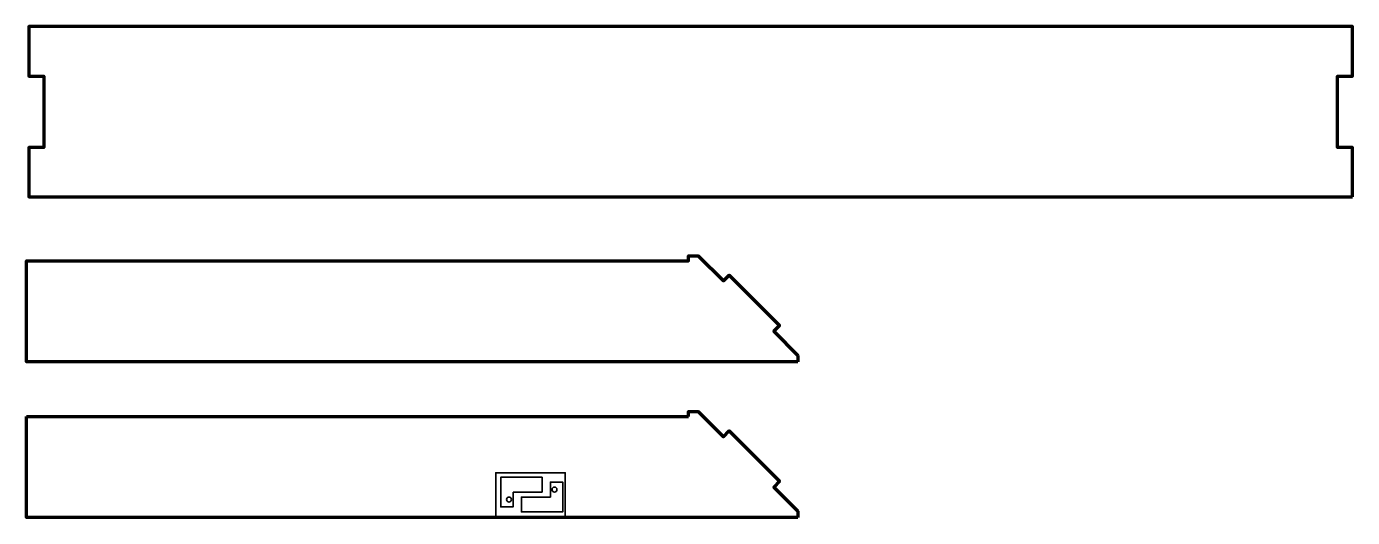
# Model space of a CAD drawing. Header units: inches. Extents: x -282 to 520, y 208 to 505.
import ezdxf

# ---------------------------------------------------------------- set-up
doc = ezdxf.new("R2010")
doc.units = ezdxf.units.IN
doc.header["$MEASUREMENT"] = 0
doc.layers.add('_U+56FE_U+5C42 2', color=7, linetype='Continuous')

# ---------------------------------------------------------------- blocks, each defined once
blk = doc.blocks.new('block 26')
at = {"layer": '_U+56FE_U+5C42 2', "color": 1, "lineweight": 70, "true_color": 0xff0000}
blk.add_lwpolyline([(519.51, 401.61), (519.51, 431.61), (510.51, 431.61), (510.51, 474.61), (519.51, 474.61), (519.51, 504.61), (-280.49, 504.61), (-280.49, 474.61), (-271.49, 474.61), (-271.49, 431.61), (-280.49, 431.61), (-280.49, 401.61), (119.51, 401.61), (519.51, 401.61)], dxfattribs=at)
blk = doc.blocks.new('block 27')
at = {"layer": '_U+56FE_U+5C42 2', "color": 1, "lineweight": 70, "true_color": 0xff0000}
for points in [[(184.29, 302.09), (-281.87, 302.09), (-281.87, 363.09), (118.13, 363.09), (118.13, 366.09), (124.13, 366.09), (139.34, 350.87), (142.87, 354.41), (173.28, 324), (169.74, 320.47), (184.29, 305.92)], [(-281.87, 268.98), (118.13, 268.98)], [(184.29, 207.98), (-281.87, 207.98), (-281.87, 268.98)], [(118.13, 268.98), (118.13, 271.98), (124.13, 271.98), (139.34, 256.77), (142.87, 260.3), (173.28, 229.9), (169.74, 226.36), (184.29, 211.82)], [(184.29, 211.82), (184.29, 207.98)]]:
    blk.add_lwpolyline(points, dxfattribs=at)

msp = doc.modelspace()

# ---------------------------------------------------------------- linework, layer by layer
at = {"layer": '_U+56FE_U+5C42 2', "color": 1, "lineweight": 70, "true_color": 0xff0000}
msp.add_lwpolyline([(184.29, 305.92), (184.29, 302.09)], dxfattribs=at)
at = {"layer": '_U+56FE_U+5C42 2', "color": 1, "lineweight": 35, "true_color": 0xff0000}
for points in [[(43.68, 207.98), (1.68, 207.98), (1.68, 234.98), (43.68, 234.98), (43.68, 207.98)], [(4.72, 223.33), (4.72, 232.33), (29.72, 232.33), (29.72, 223.33), (12.22, 223.33)], [(34.72, 220.33), (34.72, 229.33), (42.22, 229.33), (42.22, 220.33)], [(12.22, 223.33), (12.22, 214.33), (4.72, 214.33), (4.72, 223.33)], [(42.22, 220.33), (42.22, 211.33), (17.22, 211.33), (17.22, 220.33), (34.72, 220.33)]]:
    msp.add_lwpolyline(points, dxfattribs=at)
for points in [[(35.72, 224.83), (35.72, 225.65), (36.39, 226.33), (37.22, 226.33), (38.05, 226.33), (38.72, 225.65), (38.72, 224.83), (38.72, 224), (38.05, 223.33), (37.22, 223.33), (36.39, 223.33), (35.72, 224), (35.72, 224.83)], [(11.22, 218.83), (11.22, 218), (10.55, 217.33), (9.72, 217.33), (8.89, 217.33), (8.22, 218), (8.22, 218.83), (8.22, 219.65), (8.89, 220.33), (9.72, 220.33), (10.55, 220.33), (11.22, 219.65), (11.22, 218.83)]]:
    msp.add_open_spline(points, degree=3, knots=[0, 0, 0, 0, 1, 1, 1, 2, 2, 2, 3, 3, 3, 4, 4, 4, 4], dxfattribs=at)

# ---------------------------------------------------------------- block references
at = {"layer": '_U+56FE_U+5C42 2'}
for name in ['block 26', 'block 27']:
    msp.add_blockref(name, (0, 0), dxfattribs=at)

doc.saveas('drawing.dxf')
